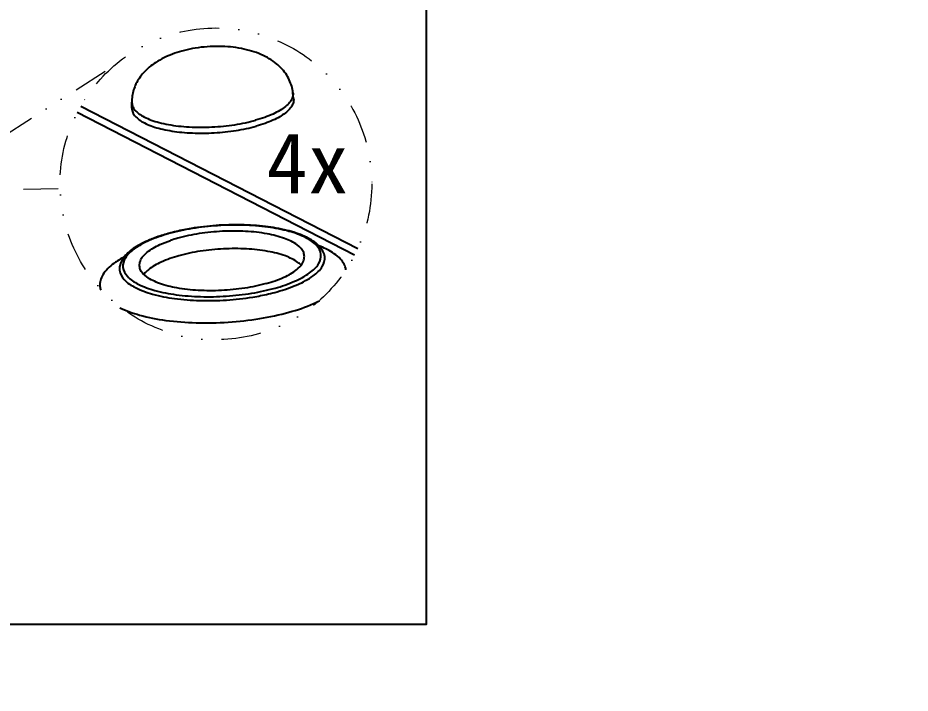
# Model space of a CAD drawing. Header units: millimetres. Extents: x -5407 to -45, y -6458 to 594.
# Drawn here: x -525.3 to -296.4, y -2074.1 to -1900.8 of the extents above; entities that cross this region are included whole.
import ezdxf

# ---------------------------------------------------------------- set-up
doc = ezdxf.new("R2010")
doc.units = ezdxf.units.MM
doc.linetypes.add('DIVIDE', pattern=[31.75, 12.7, -6.35, 0, -6.35, 0, -6.35])
doc.layers.get('0').update_dxf_attribs({"linetype": 'CONTINUOUS'})
doc.layers.get('Defpoints').update_dxf_attribs({"linetype": 'CONTINUOUS'})
doc.layers.add('dim', color=3, linetype='CONTINUOUS', lineweight=9)
doc.layers.add('hatch', color=56, linetype='CONTINUOUS', lineweight=9)
doc.styles.add('LongTou', font='romand.shx', dxfattribs={"width": 0.8, "bigfont": 'whgdtxt.shx'})
doc.styles.add('zeng', font='SIMHEI.TTF')
doc.dimstyles.new('YanXiu', dxfattribs={"dimtxt": 2.5, "dimasz": 2.2, "dimexe": 1, "dimexo": 0, "dimgap": 0.66, "dimtad": 0, "dimzin": 0, "dimdsep": 46, "dimtxsty": 'LongTou', "dimblk": 'CLOSEDBLANK', "dimcen": 0, "dimclrd": 256, "dimclre": 131, "dimclrt": 42, "dimadec": 0, "dimazin": 0, "dimtfac": 1, "dimtdec": 4, "dimtofl": 0, "dimtmove": 0, "dimatfit": 3, "dimldrblk": 'CLOSEDBLANK', "dimfxl": 0, "dimtolj": 1, "dimtzin": 0, "dimlwd": 0, "dimlwe": 0, "dimarcsym": 0})

# ---------------------------------------------------------------- blocks, each defined once
blk = doc.blocks.new('u60')
at = {"color": 7}
for p, q in [((388.1455, 134.9346), (387.9746, 136.4191)), ((333.5201, 132.9698), (404.5886, 96.4788)), ((346.6251, 132.5003), (346.6214, 133.9945)), ((403.7801, 94.7845), (332.6144, 131.3255))]:
    blk.add_line(p, q, dxfattribs=at)
for centre, radius, start, end in [((369.9788, 49.7606), 52.4586, 103.160742, 105.313874), ((364.447, 67.1202), 34.2296, 110.415619, 112.792873), ((369.3725, 52.0248), 50.1147, 105.328991, 105.550238), ((369.6736, 51.6485), 50.4744, 105.549973, 105.758009), ((368.2472, 63.6267), 36.8183, 105.487501, 108.492309), ((385.3888, 73.6751), 25.241, 64.03384, 68.468611), ((386.3829, 75.7684), 22.9238, 63.077021, 63.976913), ((355.9527, 73.0446), 24.0372, 118.455886, 123.018633), ((382.6402, 98.947), 10.0946, 308.817743, 311.551445), ((369.6323, 136.7311), 53.3087, 283.056614, 285.530362)]:
    blk.add_arc(centre, radius, start, end, dxfattribs=at)
for points, start_tangent, end_tangent in [([(359.4528, 147.1161), (357.0743, 146.3419), (354.8063, 145.3576), (352.8045, 144.2209), (351.1046, 142.9715), (349.6946, 141.6272), (348.5606, 140.2002), (347.6916, 138.7001), (347.0821, 137.1397), (346.7275, 135.5373), (346.6214, 133.9943)], (-0.96339672, -0.26807975), (0.00248795, -0.99999691)), ([(387.9746, 136.4188), (387.6496, 138.0834), (387.0308, 139.7509), (386.1169, 141.3362), (384.8888, 142.8295), (383.321, 144.2138), (381.4162, 145.447), (379.1997, 146.4901), (376.7247, 147.3111), (374.0611, 147.8925), (371.2237, 148.2357), (368.222, 148.3313), (365.1625, 148.1656), (362.1741, 147.7444), (359.453, 147.1162)], (-0.11439493, 0.99343535), (-0.96339327, -0.26809216)), ([(387.9737, 136.4187), (387.9915, 136.0724), (387.7635, 135.007), (387.1189, 133.9427), (386.0711, 132.9011), (384.6412, 131.9034), (382.8585, 130.9699), (380.7592, 130.1197), (378.386, 129.37)], (0.11662493, -0.99317603), (-0.96339507, -0.26808568)), ([(346.6214, 133.9943), (346.8147, 133.0006), (347.4249, 131.9977), (348.4398, 131.0571), (349.8387, 130.1981), (351.5933, 129.4379), (353.6677, 128.7922), (356.0198, 128.2741), (358.6017, 127.8941), (361.3607, 127.6599), (364.2408, 127.5764), (367.1833, 127.6451), (370.1284, 127.8648), (373.0159, 128.231), (375.7873, 128.7362), (378.386, 129.37)], (0.00438007, -0.99999041), (0.96339507, 0.26808568)), ([(388.1446, 134.9348), (388.1375, 134.2623), (387.8046, 133.2372), (387.0916, 132.2183), (386.0115, 131.2245), (384.5847, 130.2744), (382.8376, 129.3857), (380.8028, 128.5749), (378.5182, 127.8571)], (0.11256049, -0.99364487), (-0.96339507, -0.26808568)), ([(346.626, 132.5005), (346.704, 131.8634), (347.1429, 130.883), (347.9591, 129.9526), (349.1372, 129.0896), (350.6555, 128.3101), (352.4855, 127.6285), (354.5933, 127.0575), (356.9395, 126.6078), (359.4804, 126.2878), (362.1688, 126.1035), (364.9545, 126.0582), (367.7857, 126.1528), (370.6096, 126.3856), (373.3737, 126.7521), (376.0263, 127.2457), (378.5182, 127.8571)], (0.00400588, -0.99999198), (0.96339507, 0.26808568)), ([(394.0149, 97.2409), (391.2186, 99.2581), (386.9536, 100.8665), (381.5118, 101.9562), (375.2646, 102.4525), (368.6461, 102.3218), (362.0912, 101.5715), (356.1425, 100.2754)], (-0.66406934, 0.74767099), (-0.96339507, -0.26808568)), ([(395.9508, 95.0788), (394.2978, 97.4716), (391.0114, 99.5557), (386.4448, 101.1127), (380.9075, 102.1129), (374.7182, 102.5318), (368.2388, 102.3569), (361.8528, 101.6013), (358.0348, 100.8414)], (-0.3235762, 0.94620212), (-0.97367464, -0.2279423)), ([(390.8931, 94.4766), (390.7271, 95.3994), (389.0751, 97.3751), (385.8256, 99.0436), (381.3257, 100.2267), (375.8277, 100.8593), (369.8964, 100.8743), (363.9071, 100.2732), (358.4157, 99.1082)], (-0.02783636, 0.99961249), (-0.96339507, -0.26808568)), ([(351.1864, 98.6769), (347.3714, 96.6854), (344.7348, 94.3858), (343.5308, 92.0054)], (-0.92176651, -0.38774541), (-0.21078646, -0.97753213)), ([(355.966, 100.2259), (351.1003, 98.5129), (347.2584, 96.3699), (344.9623, 94.02)], (-0.96241533, -0.27158191), (-0.50239311, -0.86463932)), ([(355.9376, 100.3051), (352.5068, 99.1998)], (-0.96339507, -0.26808568), (-0.93705632, -0.34917825)), ([(353.8414, 97.4722), (356.5693, 98.544)], (0.90871373, 0.41741989), (0.94800969, 0.31824146)), ([(348.623, 91.9932), (348.8198, 93.3438), (350.5437, 95.489), (353.8414, 97.4722)], (-0.05845934, 0.99828979), (0.90871373, 0.41741989)), ([(389.2611, 92.883), (386.0247, 94.5448), (381.5426, 95.7233), (376.0663, 96.3534), (370.1587, 96.3684), (364.1927, 95.7697), (358.7229, 94.6092)], (-0.80341964, 0.59541321), (-0.96339507, -0.26808568)), ([(383.3692, 86.2955), (388.4114, 88.0579), (392.2533, 90.2009), (394.5494, 92.5509), (395.1511, 94.9532), (394.0149, 97.2409)], (0.96339507, 0.26808568), (-0.66406934, 0.74767099)), ([(344.9623, 94.02), (344.3605, 91.6177), (345.4967, 89.3299), (348.293, 87.3128), (352.558, 85.7043), (357.9998, 84.6147), (364.2471, 84.1183), (370.8656, 84.2491), (377.4204, 84.9993), (383.3692, 86.2955)], (-0.50239311, -0.86463932), (0.96339507, 0.26808568)), ([(358.7229, 94.6092), (354.1667, 92.9797), (350.8819, 91.0042)], (-0.96339507, -0.26808568), (-0.77830082, -0.62789158)), ([(383.9057, 85.3688), (389.1827, 87.2179), (393.1386, 89.4348), (395.5037, 91.8683), (396.1167, 94.3527), (395.9479, 95.0778)], (0.96339507, 0.26808568), (-0.33233655, 0.94316087)), ([(389.3358, 91.3926), (390.6919, 93.2271), (390.8931, 94.4766)], (0.74746219, 0.66430435), (-0.02783636, 0.99961249)), ([(343.5462, 92.002), (343.4737, 90.8754), (344.6544, 88.5095), (347.5484, 86.4234), (351.9585, 84.7591), (357.5842, 83.6302), (364.042, 83.1134), (370.8919, 83.2442), (377.6671, 84.0135), (381.6755, 84.8006)], (-0.21812494, -0.97592085), (0.97406857, 0.22625299)), ([(350.4366, 89.1958), (348.7845, 91.1714), (348.623, 91.9932)], (-0.8034123, 0.59542311), (-0.05845934, 0.99828979)), ([(389.9626, 92.2962), (389.2611, 92.883)], (-0.7202294, 0.69373598), (-0.80341964, 0.59541321)), ([(350.3864, 90.5775), (349.7759, 89.9276)], (-0.73302326, -0.68020357), (-0.62406, -0.78137643)), ([(350.8819, 91.0042), (350.3864, 90.5775)], (-0.77830082, -0.62789158), (-0.73302326, -0.68020357)), ([(381.096, 87.4627), (385.6702, 89.0986), (388.9679, 91.0818)], (0.96339507, 0.26808568), (0.77831597, 0.6278728)), ([(381.096, 87.4627), (375.6046, 86.2976), (369.6152, 85.6965), (363.684, 85.7115), (358.1859, 86.3441), (353.686, 87.5273), (350.4366, 89.1958)], (-0.96339507, -0.26808568), (-0.8034123, 0.59542311))]:
    blk.add_spline(points, degree=3, dxfattribs=dict(at, start_tangent=start_tangent, end_tangent=end_tangent))
for points, knots in [([(401.584, 90.9813), (401.4475, 91.9933), (400.1011, 94.251), (398.016, 95.571), (396.7626, 96.2076)], [4.84397173, 4.84397173, 4.84397173, 4.84397173, 5.61515093, 6.66954184, 6.66954184, 6.66954184, 6.66954184]), ([(342.8545, 93.1996), (342.5701, 93.0142), (341.1727, 92.0574), (339.0851, 90.21), (338.2225, 87.3807), (338.5641, 86.0592), (338.6865, 85.7399)], [0, 0, 0, 0, 0.254648, 1.27237535, 2.0398047, 2.29447412, 2.29447412, 2.29447412, 2.29447412]), ([(386.9458, 80.1178), (389.0999, 80.7173), (391.7459, 81.6057), (394.2641, 82.7856), (394.7488, 83.0293)], [0, 0, 0, 0, 1.6770016, 2.08364916, 2.08364916, 2.08364916, 2.08364916]), ([(343.5366, 81.2801), (345.1638, 80.4798), (349.0511, 79.1049), (355.6469, 77.8578), (363.2621, 77.2798), (371.3294, 77.4438), (379.3091, 78.3369), (384.4863, 79.4334), (386.9458, 80.1178)], [3.96022797, 3.96022797, 3.96022797, 3.96022797, 5.31642342, 7.03724861, 8.98019791, 11.03491879, 13.07990742, 14.9946003, 14.9946003, 14.9946003, 14.9946003])]:
    blk.add_open_spline(points, degree=3, knots=knots, dxfattribs=at)
at = {"layer": 'Defpoints'}
blk.add_lwpolyline([(0, 603.7473), (422.1896, 603.7473), (422.1896, 0), (0, 0)], close=True, dxfattribs=at)
at = {"layer": 'hatch', "color": 4, "linetype": 'DIVIDE', "ltscale": 0.7}
for p, q in [((294.5546, 113.0189), (342.6105, 143.801)), ((296.3935, 111.2671), (328.2155, 111.8468))]:
    blk.add_line(p, q, dxfattribs=at)
at = {"layer": 'hatch', "color": 4, "linetype": 'DIVIDE', "ltscale": 0.8}
blk.add_circle((368.1972, 113.055), 40, dxfattribs=at)
at = {"color": 6, "style": 'zeng'}
blk.add_text('4x', height=15.54367, dxfattribs=at).set_placement((381.1757, 110.6611))
blk = doc.blocks.new('_ClosedBlank')
at = {"color": 0, "linetype": 'ByBlock', "lineweight": -2}
for p, q in [((-1, 0.167), (0, 0)), ((-1, 0.167), (-1, -0.167)), ((0, 0), (-1, -0.167))]:
    blk.add_line(p, q, dxfattribs=at)
blk = doc.blocks.new('*D34')
at = {"layer": 'Defpoints', "color": 0}
for p in [(-2243.06, -1942.96), (-2253.82, -1963.76), (-2243.06, -1963.76)]:
    blk.add_point(p, dxfattribs=at)
at = {"layer": 'dim', "lineweight": 5}
for p, q in [((-2253.82, -1937.36), (-2253.82, -1931.76)), ((-2253.82, -1969.36), (-2253.82, -1974.96))]:
    blk.add_line(p, q, dxfattribs=at)
at = {"layer": 'dim', "color": 131, "lineweight": 5}
for p, q in [((-2243.06, -1942.96), (-2255.22, -1942.96)), ((-2243.06, -1963.76), (-2255.22, -1963.76))]:
    blk.add_line(p, q, dxfattribs=at)
at = {"layer": 'dim', "lineweight": 5, "xscale": 5.600000000000001, "yscale": 5.600000000000001, "zscale": 5.600000000000001}
for p, rotation in [((-2253.82, -1942.96), 270), ((-2253.82, -1963.76), 90)]:
    blk.add_blockref('_ClosedBlank', p, dxfattribs=dict(at, rotation=rotation))
at = {"layer": 'dim', "color": 8, "insert": (-2253.82, -1953.36), "char_height": 7, "attachment_point": 5, "rotation": 90, "style": 'LongTou'}
blk.add_mtext('2.60', dxfattribs=at)
blk = doc.blocks.new('*D33')
at = {"layer": 'Defpoints', "color": 0}
for p in [(-2225.46, -1937.21), (-2246.26, -1946.16), (-2225.46, -1946.16)]:
    blk.add_point(p, dxfattribs=at)
at = {"layer": 'dim', "color": 131, "lineweight": 5}
for p, q in [((-2246.26, -1946.16), (-2246.26, -1935.81)), ((-2225.46, -1946.16), (-2225.46, -1935.81))]:
    blk.add_line(p, q, dxfattribs=at)
at = {"layer": 'dim', "lineweight": 5}
for p, q in [((-2251.86, -1937.21), (-2257.46, -1937.21)), ((-2219.86, -1937.21), (-2214.26, -1937.21))]:
    blk.add_line(p, q, dxfattribs=at)
at = {"layer": 'dim', "lineweight": 5, "xscale": 5.600000000000001, "yscale": 5.600000000000001, "zscale": 5.600000000000001}
blk.add_blockref('_ClosedBlank', (-2246.26, -1937.21), dxfattribs=at)
at = {"layer": 'dim', "lineweight": 5, "xscale": 5.600000000000001, "yscale": 5.600000000000001, "zscale": 5.600000000000001, "rotation": 180}
blk.add_blockref('_ClosedBlank', (-2225.46, -1937.21), dxfattribs=at)
at = {"layer": 'dim', "color": 8, "insert": (-2235.86, -1937.21), "char_height": 7, "attachment_point": 5, "style": 'LongTou'}
blk.add_mtext('2.60', dxfattribs=at)
blk = doc.blocks.new('*D32')
at = {"layer": 'Defpoints', "color": 0}
for p in [(-2146.66, -1767.6), (-2141.76, -1788.48), (-2274.66, -1819.73)]:
    blk.add_point(p, dxfattribs=at)
at = {"layer": 'dim', "color": 131, "lineweight": 5}
for p, q in [((-2141.76, -1788.48), (-2146.98, -1766.24)), ((-2274.66, -1819.73), (-2279.89, -1797.49))]:
    blk.add_line(p, q, dxfattribs=at)
at = {"layer": 'dim', "lineweight": 5}
for p, q in [((-2152.12, -1768.88), (-2198.51, -1779.79)), ((-2274.12, -1797.57), (-2227.72, -1786.66))]:
    blk.add_line(p, q, dxfattribs=at)
at = {"layer": 'dim', "lineweight": 5, "xscale": 5.600000000000001, "yscale": 5.600000000000001, "zscale": 5.600000000000001}
for p, rotation in [((-2146.66, -1767.6), 13.23079457676443), ((-2279.57, -1798.85), 193.2307945767645)]:
    blk.add_blockref('_ClosedBlank', p, dxfattribs=dict(at, rotation=rotation))
at = {"layer": 'dim', "color": 42, "insert": (-2213.12, -1783.23), "char_height": 7, "attachment_point": 5, "rotation": 13.2308, "style": 'LongTou'}
blk.add_mtext('136.53', dxfattribs=at)
blk = doc.blocks.new('*D16')
at = {"layer": 'Defpoints', "color": 0}
for p in [(-2157.83, -1794.31), (-2261.09, -1805.61), (-2258.2, -1817.91)]:
    blk.add_point(p, dxfattribs=at)
at = {"layer": 'dim', "color": 131, "lineweight": 5}
for p, q in [((-2157.83, -1794.31), (-2161.05, -1780.65)), ((-2258.2, -1817.91), (-2261.41, -1804.24))]:
    blk.add_line(p, q, dxfattribs=at)
at = {"layer": 'dim', "lineweight": 5}
for p, q in [((-2166.18, -1783.29), (-2196.31, -1790.37)), ((-2255.64, -1804.32), (-2225.51, -1797.24))]:
    blk.add_line(p, q, dxfattribs=at)
at = {"layer": 'dim', "lineweight": 5, "xscale": 5.600000000000001, "yscale": 5.600000000000001, "zscale": 5.600000000000001}
for p, rotation in [((-2160.73, -1782.01), 13.23079457756161), ((-2261.09, -1805.61), 193.2307945775617)]:
    blk.add_blockref('_ClosedBlank', p, dxfattribs=dict(at, rotation=rotation))
at = {"layer": 'dim', "color": 42, "insert": (-2210.91, -1793.81), "char_height": 7, "attachment_point": 5, "rotation": 13.2308, "style": 'LongTou'}
blk.add_mtext('103.10', dxfattribs=at)

msp = doc.modelspace()

# ---------------------------------------------------------------- block references
msp.add_blockref('u60', (-842.715, -2056.462))

# ---------------------------------------------------------------- dimensions: what is measured, and where the dimension line sits
at = {"layer": 'dim'}
for base, p1, p2, picture, middle in [((-5401.712, -6458.244), (-5273.719, -6406.119), (-5406.621, -6437.367), '*D32', (-326.021, 273.235)), ((-5287.287, -6420.241), (-5390.543, -6431.532), (-5290.181, -6407.935), '*D16', (-323.814, 262.654))]:
    dim = msp.add_linear_dim(base=base, p1=p1, p2=p2, dimstyle='YanXiu', override={"dimtxt": 7, "dimasz": 5.6, "dimexe": 1.3993, "dimgap": 1.3993}, dxfattribs=at)
    dim.commit()
    dim.dimension.update_dxf_attribs({"geometry": picture, "text_midpoint": middle, "dimtype": 160, "insert": (1887.094, 2056.462)})
dim = msp.add_linear_dim(base=(-338.368, 119.253), p1=(-359.168, 110.304), p2=(-338.368, 110.304), dimstyle='YanXiu', override={"dimtxt": 7, "dimasz": 5.6, "dimexe": 1.3993, "dimgap": 1.3993, "dimlfac": 0.125, "dimclrt": 8}, dxfattribs=at)
dim.commit()
dim.dimension.update_dxf_attribs({"geometry": '*D33', "text_midpoint": (-348.768, 119.253), "dimtype": 160})
dim = msp.add_linear_dim(base=(-366.723, 92.703), p1=(-355.968, 113.503), p2=(-355.968, 92.703), angle=90, dimstyle='YanXiu', override={"dimtxt": 7, "dimasz": 5.6, "dimexe": 1.3993, "dimgap": 1.3993, "dimlfac": 0.125, "dimclrt": 8}, dxfattribs=at)
dim.commit()
dim.dimension.update_dxf_attribs({"geometry": '*D34', "text_midpoint": (-366.723, 103.103), "dimtype": 160})

doc.saveas('drawing.dxf')
